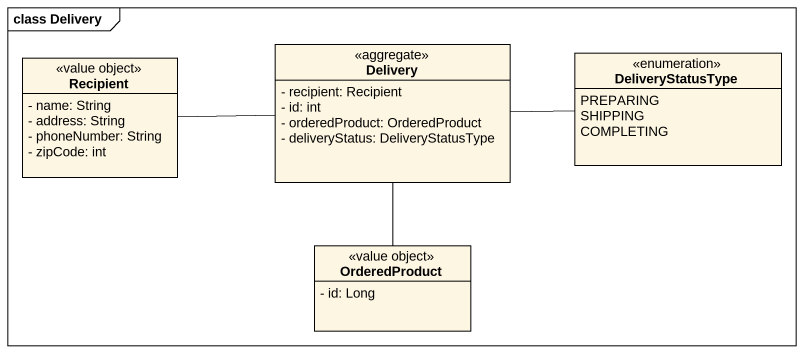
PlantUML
@startuml
mainframe class Delivery
hide circle
hide empty members
skinparam classAttributeIconSize 0
class Recipient <<value object>> {
  - name: String
  - address: String
  - phoneNumber: String
  - zipCode: int
}
class Delivery <<aggregate>> {
  - recipient: Recipient
  - id: int
  - orderedProduct: OrderedProduct
  - deliveryStatus: DeliveryStatusType
}
enum DeliveryStatusType {
  PREPARING
  SHIPPING
  COMPLETING
}
class OrderedProduct <<value object>> {
  - id: Long
}
Delivery -left- Recipient
Delivery -right- DeliveryStatusType
Delivery -- OrderedProduct
@enduml
